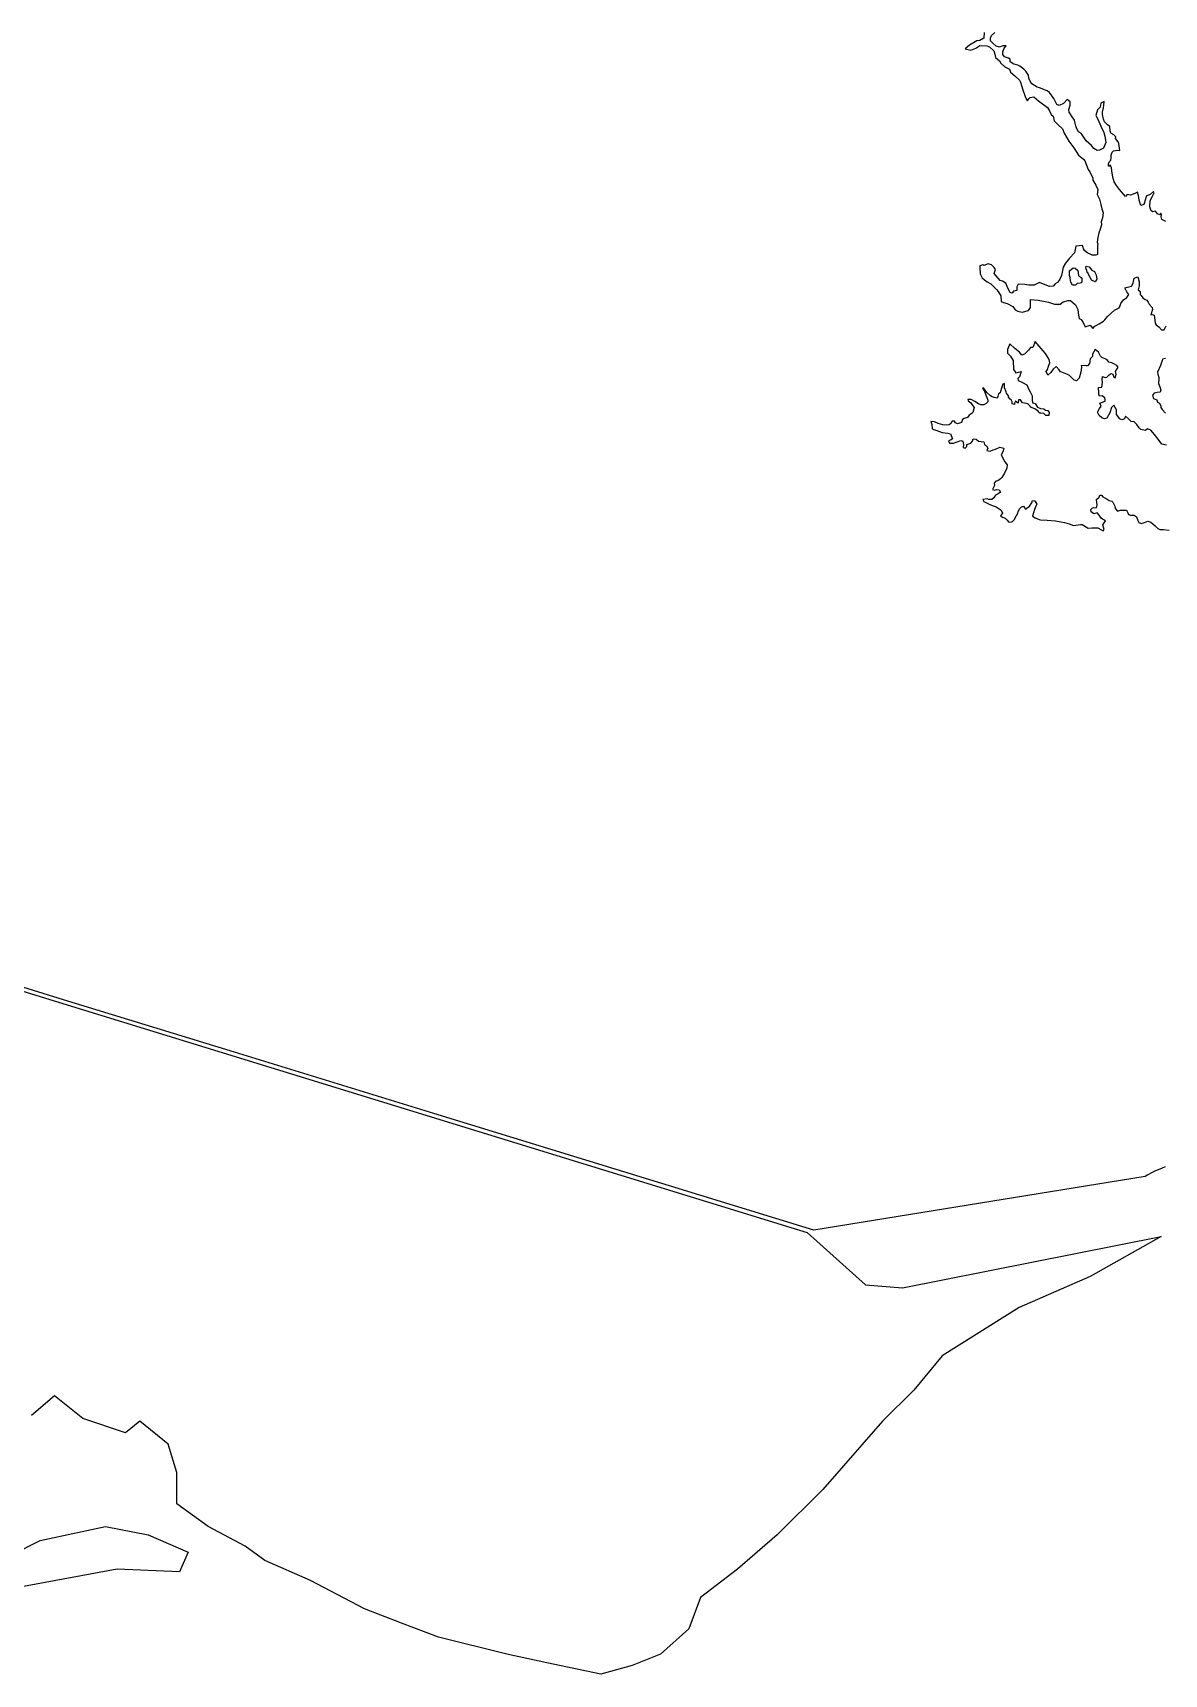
# Model space of a CAD drawing. Header units: inches. Extents: x 33.9 to 41.9, y -4.8 to 5.4.
# Drawn here: x 40.4924 to 40.741, y -2.5645 to -2.2037 of the extents above; entities that cross this region are included whole.
import ezdxf

# ---------------------------------------------------------------- set-up
doc = ezdxf.new("R2010")
doc.units = ezdxf.units.IN
doc.header["$MEASUREMENT"] = 0
doc.layers.add('Counties', color=7, linetype='Continuous')

msp = doc.modelspace()

# ---------------------------------------------------------------- linework, layer by layer
at = {"layer": 'Counties'}
for points in [[(40.70143, -2.20366), (40.70135, -2.20486), (40.70047, -2.20535), (40.69983, -2.20546), (40.69822, -2.20639), (40.69726, -2.20725), (40.69848, -2.20749), (40.69959, -2.20709), (40.70047, -2.2065), (40.70202, -2.20659), (40.7026, -2.20677), (40.70353, -2.20767), (40.7038, -2.20842), (40.70389, -2.2091), (40.70477, -2.20987), (40.70511, -2.21036), (40.70598, -2.21114), (40.707, -2.21168), (40.7072, -2.21237), (40.70814, -2.21312), (40.70918, -2.21413), (40.70943, -2.21454), (40.7099, -2.21621), (40.71046, -2.21771), (40.71084, -2.21865), (40.71129, -2.21812), (40.71156, -2.21788), (40.71237, -2.21779), (40.71336, -2.21863), (40.71538, -2.22012), (40.71578, -2.22083), (40.71612, -2.22167), (40.71656, -2.22204), (40.7168, -2.22303), (40.71764, -2.22387), (40.71863, -2.22483), (40.71904, -2.22577), (40.72002, -2.22749), (40.72111, -2.22901), (40.72214, -2.23058), (40.72323, -2.23146), (40.72357, -2.23187), (40.72428, -2.23375), (40.72461, -2.23424), (40.72528, -2.23563), (40.72534, -2.23609), (40.726, -2.23721), (40.72644, -2.23816), (40.72625, -2.23926), (40.72674, -2.24028), (40.72705, -2.24146), (40.7273, -2.24242), (40.72756, -2.24323), (40.72745, -2.24437), (40.72714, -2.24524), (40.72719, -2.24591), (40.72695, -2.24688), (40.72665, -2.24766), (40.72639, -2.24866), (40.72628, -2.24969), (40.72639, -2.25009), (40.7263, -2.25043), (40.72632, -2.25111), (40.72636, -2.25212), (40.72632, -2.25242), (40.72598, -2.25258), (40.72564, -2.25257), (40.72514, -2.25254), (40.72471, -2.25232), (40.72423, -2.2521), (40.72392, -2.25194), (40.72349, -2.25153), (40.72323, -2.25116), (40.72317, -2.25089), (40.72305, -2.25043), (40.72159, -2.25062), (40.72127, -2.25205), (40.72021, -2.25324), (40.71933, -2.25431), (40.71881, -2.25523), (40.71844, -2.25705), (40.71808, -2.25787), (40.71757, -2.25856), (40.71705, -2.25889), (40.71657, -2.25936), (40.71576, -2.25949), (40.71413, -2.25877), (40.71358, -2.25861), (40.71243, -2.25918), (40.71125, -2.25915), (40.71036, -2.259), (40.70891, -2.25891), (40.70863, -2.25955), (40.7086, -2.26035), (40.70786, -2.26048), (40.70756, -2.26092), (40.70715, -2.26075), (40.70661, -2.25981), (40.70619, -2.25872), (40.70545, -2.25828), (40.70491, -2.25815), (40.70362, -2.25657), (40.70395, -2.2557), (40.70366, -2.25527), (40.70305, -2.25473), (40.7023, -2.25444), (40.70139, -2.25483), (40.70111, -2.2547), (40.70051, -2.25488), (40.70045, -2.25529), (40.70057, -2.25668), (40.70097, -2.25757), (40.70147, -2.25799), (40.70212, -2.25842), (40.70286, -2.25886), (40.70355, -2.25954), (40.70411, -2.2601), (40.70452, -2.26053), (40.70508, -2.26148), (40.70517, -2.26274), (40.70571, -2.26298), (40.70651, -2.26321), (40.70775, -2.26386), (40.70823, -2.26461), (40.7088, -2.26491), (40.70979, -2.26508), (40.71116, -2.26471), (40.7116, -2.26404), (40.71161, -2.26229), (40.7133, -2.26245), (40.71443, -2.26268), (40.71554, -2.26292), (40.71686, -2.26336), (40.7181, -2.26337), (40.71877, -2.26281), (40.71986, -2.26255), (40.72042, -2.26257), (40.72149, -2.26347), (40.72204, -2.26449), (40.72213, -2.26573), (40.7223, -2.26652), (40.72277, -2.26668), (40.72318, -2.26735), (40.72363, -2.26829), (40.7247, -2.26799), (40.72531, -2.26868), (40.72577, -2.26815), (40.72668, -2.26765), (40.72766, -2.26705), (40.72791, -2.26676), (40.72854, -2.26607), (40.73008, -2.26469), (40.73107, -2.26416), (40.7313, -2.2636), (40.73144, -2.26317), (40.73203, -2.26239), (40.73279, -2.26191), (40.7332, -2.26119), (40.73277, -2.26065), (40.73235, -2.25978), (40.73383, -2.2594), (40.7342, -2.25869), (40.73438, -2.25762), (40.7352, -2.25734), (40.7355, -2.2584), (40.73548, -2.2593), (40.73525, -2.26017), (40.73571, -2.26057), (40.73573, -2.26121), (40.73589, -2.26142), (40.73631, -2.26192), (40.73679, -2.26232), (40.73718, -2.26248), (40.73749, -2.26291), (40.73771, -2.26331), (40.73833, -2.26407), (40.73838, -2.26452), (40.73808, -2.26569), (40.73844, -2.26561), (40.73876, -2.26578), (40.73886, -2.26628), (40.73899, -2.26752), (40.73919, -2.26789), (40.73982, -2.26832), (40.7404, -2.269), (40.74096, -2.269), (40.74145, -2.26812)], [(40.70143, -2.20366), (40.70135, -2.20486), (40.70047, -2.20535), (40.69983, -2.20546), (40.69822, -2.20639), (40.69726, -2.20725), (40.69848, -2.20749), (40.69959, -2.20709), (40.70047, -2.2065), (40.70202, -2.20659), (40.7026, -2.20677), (40.70353, -2.20767), (40.7038, -2.20842), (40.70389, -2.2091), (40.70477, -2.20987), (40.70511, -2.21036), (40.70598, -2.21114), (40.707, -2.21168), (40.7072, -2.21237), (40.70814, -2.21312), (40.70918, -2.21413), (40.70943, -2.21454), (40.7099, -2.21621), (40.71046, -2.21771), (40.71084, -2.21865), (40.71129, -2.21812), (40.71156, -2.21788), (40.71237, -2.21779), (40.71336, -2.21863), (40.71538, -2.22012), (40.71578, -2.22083), (40.71612, -2.22167), (40.71656, -2.22204), (40.7168, -2.22303), (40.71764, -2.22387), (40.71863, -2.22483), (40.71904, -2.22577), (40.72002, -2.22749), (40.72111, -2.22901), (40.72214, -2.23058), (40.72323, -2.23146), (40.72357, -2.23187), (40.72428, -2.23375), (40.72461, -2.23424), (40.72528, -2.23563), (40.72534, -2.23609), (40.726, -2.23721), (40.72644, -2.23816), (40.72625, -2.23926), (40.72674, -2.24028), (40.72705, -2.24146), (40.7273, -2.24242), (40.72756, -2.24323), (40.72745, -2.24437), (40.72714, -2.24524), (40.72719, -2.24591), (40.72695, -2.24688), (40.72665, -2.24766), (40.72639, -2.24866), (40.72628, -2.24969), (40.72639, -2.25009), (40.7263, -2.25043), (40.72632, -2.25111), (40.72636, -2.25212), (40.72632, -2.25242), (40.72598, -2.25258), (40.72564, -2.25257), (40.72514, -2.25254), (40.72471, -2.25232), (40.72423, -2.2521), (40.72392, -2.25194), (40.72349, -2.25153), (40.72323, -2.25116), (40.72317, -2.25089), (40.72305, -2.25043), (40.72159, -2.25062), (40.72127, -2.25205), (40.72021, -2.25324), (40.71933, -2.25431), (40.71881, -2.25523), (40.71844, -2.25705), (40.71808, -2.25787), (40.71757, -2.25856), (40.71705, -2.25889), (40.71657, -2.25936), (40.71576, -2.25949), (40.71413, -2.25877), (40.71358, -2.25861), (40.71243, -2.25918), (40.71125, -2.25915), (40.71036, -2.259), (40.70891, -2.25891), (40.70863, -2.25955), (40.7086, -2.26035), (40.70786, -2.26048), (40.70756, -2.26092), (40.70715, -2.26075), (40.70661, -2.25981), (40.70619, -2.25872), (40.70545, -2.25828), (40.70491, -2.25815), (40.70362, -2.25657), (40.70395, -2.2557), (40.70366, -2.25527), (40.70305, -2.25473), (40.7023, -2.25444), (40.70139, -2.25483), (40.70111, -2.2547), (40.70051, -2.25488), (40.70045, -2.25529), (40.70057, -2.25668), (40.70097, -2.25757), (40.70147, -2.25799), (40.70212, -2.25842), (40.70286, -2.25886), (40.70355, -2.25954), (40.70411, -2.2601), (40.70452, -2.26053), (40.70508, -2.26148), (40.70517, -2.26274), (40.70571, -2.26298), (40.70651, -2.26321), (40.70775, -2.26386), (40.70823, -2.26461), (40.7088, -2.26491), (40.70979, -2.26508), (40.71116, -2.26471), (40.7116, -2.26404), (40.71161, -2.26229), (40.7133, -2.26245), (40.71443, -2.26268), (40.71554, -2.26292), (40.71686, -2.26336), (40.7181, -2.26337), (40.71877, -2.26281), (40.71986, -2.26255), (40.72042, -2.26257), (40.72149, -2.26347), (40.72204, -2.26449), (40.72213, -2.26573), (40.7223, -2.26652), (40.72277, -2.26668), (40.72318, -2.26735), (40.72363, -2.26829), (40.7247, -2.26799), (40.72531, -2.26868), (40.72577, -2.26815), (40.72668, -2.26765), (40.72766, -2.26705), (40.72791, -2.26676), (40.72854, -2.26607), (40.73008, -2.26469), (40.73107, -2.26416), (40.7313, -2.2636), (40.73144, -2.26317), (40.73203, -2.26239), (40.73279, -2.26191), (40.7332, -2.26119), (40.73277, -2.26065), (40.73235, -2.25978), (40.73383, -2.2594), (40.7342, -2.25869), (40.73438, -2.25762), (40.7352, -2.25734), (40.7355, -2.2584), (40.73548, -2.2593), (40.73525, -2.26017), (40.73571, -2.26057), (40.73573, -2.26121), (40.73589, -2.26142), (40.73631, -2.26192), (40.73679, -2.26232), (40.73718, -2.26248), (40.73749, -2.26291), (40.73771, -2.26331), (40.73833, -2.26407), (40.73838, -2.26452), (40.73808, -2.26569), (40.73844, -2.26561), (40.73876, -2.26578), (40.73886, -2.26628), (40.73899, -2.26752), (40.73919, -2.26789), (40.73982, -2.26832), (40.7404, -2.269), (40.74096, -2.269), (40.74145, -2.26812)], [(40.74137, -2.24516), (40.7405, -2.24476), (40.74029, -2.24411), (40.74043, -2.24366), (40.74026, -2.24335), (40.74003, -2.24369), (40.73953, -2.24348), (40.73908, -2.24291), (40.73846, -2.24308), (40.73812, -2.2428), (40.73783, -2.24196), (40.73794, -2.24058), (40.73833, -2.23975), (40.73876, -2.23884), (40.73861, -2.23858), (40.73787, -2.23926), (40.73705, -2.23961), (40.7369, -2.24029), (40.73654, -2.24147), (40.73586, -2.24165), (40.73545, -2.24047), (40.73532, -2.23948), (40.73509, -2.23872), (40.73452, -2.23901), (40.73361, -2.23935), (40.73284, -2.23924), (40.73248, -2.23965), (40.73114, -2.23816), (40.73047, -2.23726), (40.73, -2.23646), (40.72969, -2.23539), (40.72951, -2.23402), (40.72941, -2.23334), (40.72912, -2.23274), (40.72907, -2.233), (40.72878, -2.23303), (40.72877, -2.23253), (40.72894, -2.23201), (40.72927, -2.23167), (40.72931, -2.23117), (40.72934, -2.23057), (40.72956, -2.22993), (40.72988, -2.22961), (40.73032, -2.22959), (40.73068, -2.22952), (40.73121, -2.22959), (40.731, -2.22803), (40.73084, -2.22765), (40.7303, -2.22691), (40.73036, -2.22655), (40.72992, -2.2261), (40.72925, -2.22576), (40.72915, -2.22521), (40.72902, -2.22427), (40.7285, -2.22393), (40.72788, -2.22326), (40.72768, -2.22266), (40.72742, -2.22167), (40.72744, -2.22112), (40.72766, -2.22022), (40.72774, -2.21961), (40.72777, -2.21881), (40.72709, -2.21918), (40.7269, -2.22006), (40.72635, -2.22061), (40.72598, -2.2219), (40.72639, -2.22264), (40.72704, -2.22423), (40.72772, -2.22564), (40.72797, -2.22641), (40.72819, -2.22784), (40.72763, -2.22903), (40.72674, -2.2295), (40.72625, -2.22954), (40.72554, -2.22915), (40.72499, -2.22849), (40.72383, -2.22743), (40.7228, -2.22587), (40.72217, -2.22548), (40.72177, -2.22479), (40.72156, -2.22415), (40.72145, -2.22358), (40.72125, -2.22288), (40.72075, -2.22216), (40.72009, -2.22113), (40.72001, -2.22055), (40.72031, -2.21958), (40.7203, -2.21886), (40.7197, -2.21835), (40.71888, -2.21925), (40.71788, -2.21967), (40.71737, -2.21942), (40.71673, -2.21813), (40.71579, -2.21685), (40.71524, -2.21646), (40.71358, -2.21579), (40.71306, -2.21563), (40.71189, -2.21488), (40.7115, -2.2143), (40.71122, -2.21366), (40.71115, -2.21301), (40.71055, -2.21214), (40.71011, -2.21172), (40.70929, -2.21103), (40.70882, -2.21079), (40.70793, -2.21062), (40.70713, -2.21007), (40.70714, -2.20952), (40.70681, -2.20926), (40.70591, -2.20901), (40.70551, -2.20844), (40.70553, -2.20791), (40.7058, -2.20708), (40.70625, -2.20655), (40.70553, -2.20652), (40.70481, -2.20685), (40.70407, -2.2066), (40.70341, -2.20602), (40.7028, -2.20543), (40.7028, -2.20489), (40.70301, -2.2043), (40.70375, -2.2036)], [(40.74137, -2.24516), (40.7405, -2.24476), (40.74029, -2.24411), (40.74043, -2.24366), (40.74026, -2.24335), (40.74003, -2.24369), (40.73953, -2.24348), (40.73908, -2.24291), (40.73846, -2.24308), (40.73812, -2.2428), (40.73783, -2.24196), (40.73794, -2.24058), (40.73833, -2.23975), (40.73876, -2.23884), (40.73861, -2.23858), (40.73787, -2.23926), (40.73705, -2.23961), (40.7369, -2.24029), (40.73654, -2.24147), (40.73586, -2.24165), (40.73545, -2.24047), (40.73532, -2.23948), (40.73509, -2.23872), (40.73452, -2.23901), (40.73361, -2.23935), (40.73284, -2.23924), (40.73248, -2.23965), (40.73114, -2.23816), (40.73047, -2.23726), (40.73, -2.23646), (40.72969, -2.23539), (40.72951, -2.23402), (40.72941, -2.23334), (40.72912, -2.23274), (40.72907, -2.233), (40.72878, -2.23303), (40.72877, -2.23253), (40.72894, -2.23201), (40.72927, -2.23167), (40.72931, -2.23117), (40.72934, -2.23057), (40.72956, -2.22993), (40.72988, -2.22961), (40.73032, -2.22959), (40.73068, -2.22952), (40.73121, -2.22959), (40.731, -2.22803), (40.73084, -2.22765), (40.7303, -2.22691), (40.73036, -2.22655), (40.72992, -2.2261), (40.72925, -2.22576), (40.72915, -2.22521), (40.72902, -2.22427), (40.7285, -2.22393), (40.72788, -2.22326), (40.72768, -2.22266), (40.72742, -2.22167), (40.72744, -2.22112), (40.72766, -2.22022), (40.72774, -2.21961), (40.72777, -2.21881), (40.72709, -2.21918), (40.7269, -2.22006), (40.72635, -2.22061), (40.72598, -2.2219), (40.72639, -2.22264), (40.72704, -2.22423), (40.72772, -2.22564), (40.72797, -2.22641), (40.72819, -2.22784), (40.72763, -2.22903), (40.72674, -2.2295), (40.72625, -2.22954), (40.72554, -2.22915), (40.72499, -2.22849), (40.72383, -2.22743), (40.7228, -2.22587), (40.72217, -2.22548), (40.72177, -2.22479), (40.72156, -2.22415), (40.72145, -2.22358), (40.72125, -2.22288), (40.72075, -2.22216), (40.72009, -2.22113), (40.72001, -2.22055), (40.72031, -2.21958), (40.7203, -2.21886), (40.7197, -2.21835), (40.71888, -2.21925), (40.71788, -2.21967), (40.71737, -2.21942), (40.71673, -2.21813), (40.71579, -2.21685), (40.71524, -2.21646), (40.71358, -2.21579), (40.71306, -2.21563), (40.71189, -2.21488), (40.7115, -2.2143), (40.71122, -2.21366), (40.71115, -2.21301), (40.71055, -2.21214), (40.71011, -2.21172), (40.70929, -2.21103), (40.70882, -2.21079), (40.70793, -2.21062), (40.70713, -2.21007), (40.70714, -2.20952), (40.70681, -2.20926), (40.70591, -2.20901), (40.70551, -2.20844), (40.70553, -2.20791), (40.7058, -2.20708), (40.70625, -2.20655), (40.70553, -2.20652), (40.70481, -2.20685), (40.70407, -2.2066), (40.70341, -2.20602), (40.7028, -2.20543), (40.7028, -2.20489), (40.70301, -2.2043), (40.70375, -2.2036)], [(40.74146, -2.2943), (40.74045, -2.2941), (40.73966, -2.29305), (40.73885, -2.29202), (40.73802, -2.29104), (40.73734, -2.29073), (40.73687, -2.29111), (40.73583, -2.29091), (40.73547, -2.29056), (40.73497, -2.28983), (40.73439, -2.28922), (40.73373, -2.28916), (40.73342, -2.28885), (40.73316, -2.28856), (40.73248, -2.28794), (40.73224, -2.28852), (40.7317, -2.2888), (40.73124, -2.28853), (40.73054, -2.28758), (40.73052, -2.28656), (40.72994, -2.28555), (40.72943, -2.28603), (40.72903, -2.28722), (40.72837, -2.28843), (40.72785, -2.28854), (40.7273, -2.28831), (40.72668, -2.28783), (40.72632, -2.28707), (40.72674, -2.28625), (40.72714, -2.28573), (40.72682, -2.2851), (40.72744, -2.28489), (40.728, -2.28469), (40.72798, -2.28431), (40.72796, -2.28395), (40.72735, -2.28351), (40.72679, -2.28357), (40.7266, -2.28309), (40.72663, -2.28277), (40.72656, -2.28167), (40.72727, -2.28157), (40.72734, -2.28122), (40.7274, -2.28042), (40.72735, -2.27992), (40.72742, -2.27924), (40.72802, -2.27945), (40.72835, -2.27939), (40.72886, -2.2789), (40.72937, -2.27859), (40.72969, -2.27873), (40.72991, -2.27937), (40.73024, -2.27954), (40.73041, -2.27881), (40.7303, -2.27811), (40.73085, -2.27719), (40.73059, -2.2768), (40.73009, -2.27653), (40.72946, -2.27625), (40.7288, -2.27607), (40.72843, -2.2756), (40.72799, -2.27533), (40.7273, -2.27505), (40.72696, -2.27475), (40.72655, -2.27392), (40.72581, -2.27334), (40.72525, -2.2743), (40.72521, -2.27487), (40.7247, -2.27533), (40.7246, -2.27636), (40.72413, -2.27692), (40.72384, -2.27689), (40.72276, -2.27682), (40.7228, -2.27717), (40.72264, -2.27827), (40.72233, -2.2796), (40.72171, -2.28019), (40.72123, -2.28007), (40.72066, -2.27957), (40.72018, -2.27904), (40.71958, -2.27871), (40.71851, -2.27828), (40.71819, -2.27823), (40.71788, -2.27775), (40.71727, -2.27701), (40.7166, -2.27761), (40.71606, -2.27838), (40.71544, -2.27897), (40.71505, -2.27813), (40.71537, -2.27772), (40.71554, -2.27696), (40.71585, -2.27623), (40.71572, -2.27554), (40.71493, -2.27422), (40.71437, -2.27363), (40.71266, -2.27157), (40.71214, -2.2729), (40.7116, -2.27286), (40.71119, -2.27342), (40.71028, -2.27431), (40.70974, -2.27453), (40.7092, -2.27392), (40.70819, -2.27312), (40.70704, -2.27203), (40.70655, -2.2733), (40.70653, -2.27411), (40.70724, -2.27476), (40.70778, -2.27576), (40.70785, -2.27771), (40.70841, -2.27847), (40.70953, -2.27816), (40.70921, -2.27935), (40.70879, -2.2797), (40.70892, -2.28009), (40.70986, -2.28055), (40.71081, -2.2811), (40.71122, -2.2821), (40.7115, -2.28258), (40.71197, -2.28351), (40.71195, -2.2844), (40.71207, -2.28504), (40.71263, -2.28516), (40.71312, -2.28602), (40.71378, -2.28631), (40.71452, -2.28635), (40.7149, -2.28665), (40.7154, -2.28671), (40.71568, -2.28719), (40.71563, -2.28778), (40.71496, -2.28782), (40.71457, -2.28736), (40.71396, -2.28731), (40.71367, -2.28733), (40.71343, -2.28707), (40.71327, -2.28686), (40.71253, -2.28635), (40.71163, -2.28601), (40.71151, -2.28579), (40.71102, -2.28528), (40.71032, -2.2851), (40.70988, -2.28501), (40.7094, -2.28434), (40.70895, -2.28437), (40.70888, -2.28513), (40.70828, -2.28468), (40.7081, -2.2851), (40.70808, -2.28541), (40.70759, -2.28524), (40.70756, -2.28484), (40.70737, -2.28434), (40.70712, -2.28419), (40.70678, -2.28381), (40.70681, -2.28348), (40.70634, -2.28288), (40.70623, -2.28264), (40.70592, -2.28175), (40.70587, -2.2808), (40.70555, -2.28095), (40.70524, -2.28182), (40.70504, -2.28251), (40.70497, -2.28284), (40.70461, -2.28308), (40.70445, -2.28364), (40.70431, -2.284), (40.70361, -2.28388), (40.70319, -2.28369), (40.70282, -2.28348), (40.70199, -2.28275), (40.70129, -2.28177), (40.70103, -2.28191), (40.70143, -2.28229), (40.70201, -2.28389), (40.70224, -2.28441), (40.7022, -2.28484), (40.70185, -2.28517), (40.70135, -2.28546), (40.70066, -2.2855), (40.7002, -2.28524), (40.6994, -2.28476), (40.69858, -2.2843), (40.69786, -2.28433), (40.69794, -2.28459), (40.69853, -2.28506), (40.69893, -2.28572), (40.69921, -2.28605), (40.69897, -2.28712), (40.69876, -2.28732), (40.69816, -2.28771), (40.69778, -2.28825), (40.69705, -2.28846), (40.69665, -2.28871), (40.69644, -2.28937), (40.69559, -2.28963), (40.69512, -2.2894), (40.69491, -2.28908), (40.69438, -2.28904), (40.6941, -2.28957), (40.69373, -2.28986), (40.69322, -2.28991), (40.69232, -2.28987), (40.69135, -2.28956), (40.69053, -2.28922), (40.68971, -2.28915), (40.68992, -2.28982), (40.68998, -2.29069), (40.69018, -2.29085), (40.69103, -2.29113), (40.69221, -2.29153), (40.69344, -2.29172), (40.69403, -2.29182), (40.69446, -2.29292), (40.69419, -2.29313), (40.69357, -2.2934), (40.69378, -2.29391), (40.69468, -2.29389), (40.69549, -2.29359), (40.69631, -2.29328), (40.69671, -2.29349), (40.69686, -2.29416), (40.69678, -2.29485), (40.69724, -2.29498), (40.6976, -2.29462), (40.69763, -2.29416), (40.69852, -2.29388), (40.69886, -2.29343), (40.699, -2.29294), (40.6997, -2.29299), (40.7002, -2.29349), (40.70075, -2.29351), (40.70132, -2.29364), (40.70149, -2.29417), (40.70192, -2.2945), (40.70225, -2.29502), (40.70204, -2.29552), (40.70274, -2.29566), (40.70339, -2.29539), (40.7039, -2.29519), (40.70488, -2.29478), (40.70577, -2.29497), (40.70563, -2.29555), (40.70515, -2.29651), (40.70529, -2.29673), (40.70596, -2.29802), (40.70645, -2.29868), (40.7064, -2.29932), (40.7063, -2.29956), (40.70592, -2.30048), (40.70566, -2.30085), (40.70533, -2.30148), (40.70498, -2.30176), (40.70446, -2.30215), (40.704, -2.30228), (40.70364, -2.30269), (40.70372, -2.30321), (40.70327, -2.30411), (40.70364, -2.30424), (40.70415, -2.30408), (40.70476, -2.30418), (40.70503, -2.30466), (40.7045, -2.30502), (40.70392, -2.30534), (40.70357, -2.30589), (40.70311, -2.30631), (40.70244, -2.3063), (40.70212, -2.30615), (40.70111, -2.30627), (40.70137, -2.30669), (40.70252, -2.30727), (40.70338, -2.30769), (40.7041, -2.30788), (40.70515, -2.3086), (40.70547, -2.30928), (40.70505, -2.30989), (40.70545, -2.31016), (40.70605, -2.31037), (40.70628, -2.31063), (40.70647, -2.31082), (40.70679, -2.31118), (40.70708, -2.31124), (40.7074, -2.31121), (40.70765, -2.31108), (40.70807, -2.31064), (40.70826, -2.3103), (40.70881, -2.30932), (40.70889, -2.3089), (40.7093, -2.30825), (40.70965, -2.30789), (40.71005, -2.30778), (40.71031, -2.30808), (40.71048, -2.30841), (40.71142, -2.30774), (40.71192, -2.30701), (40.71204, -2.3065), (40.71258, -2.30656), (40.71299, -2.30733), (40.71276, -2.30776), (40.71247, -2.30845), (40.71224, -2.30923), (40.71208, -2.30995), (40.71266, -2.31029), (40.7135, -2.31064), (40.71384, -2.31077), (40.7153, -2.3108), (40.71707, -2.31096), (40.71828, -2.31118), (40.71906, -2.31131), (40.72013, -2.31165), (40.72106, -2.31201), (40.72259, -2.3118), (40.72293, -2.31181), (40.72425, -2.31259), (40.72512, -2.31249), (40.7264, -2.3125), (40.72759, -2.31316), (40.72776, -2.31284), (40.72748, -2.31187), (40.72777, -2.31141), (40.72808, -2.311), (40.72786, -2.31079), (40.72745, -2.31063), (40.72713, -2.31038), (40.72672, -2.30971), (40.72626, -2.30923), (40.72578, -2.30938), (40.72553, -2.3094), (40.72492, -2.30897), (40.7249, -2.30848), (40.72517, -2.30815), (40.72556, -2.30804), (40.72605, -2.30811), (40.72618, -2.30781), (40.72623, -2.30744), (40.72619, -2.30696), (40.72614, -2.30629), (40.72668, -2.30576), (40.72681, -2.30535), (40.72722, -2.30535), (40.72752, -2.30568), (40.72846, -2.30624), (40.72892, -2.30649), (40.72945, -2.30668), (40.7297, -2.30688), (40.73017, -2.30772), (40.7302, -2.30827), (40.7307, -2.30881), (40.73136, -2.30862), (40.73268, -2.30859), (40.73302, -2.30921), (40.73316, -2.3096), (40.73356, -2.30971), (40.73391, -2.30972), (40.73441, -2.30974), (40.73487, -2.31012), (40.73519, -2.31091), (40.73543, -2.31137), (40.7359, -2.31152), (40.73665, -2.31135), (40.73736, -2.31101), (40.73807, -2.31125), (40.73899, -2.31205), (40.73956, -2.31266), (40.74004, -2.31288), (40.7408, -2.31289), (40.74209, -2.31305)], [(40.74146, -2.2943), (40.74045, -2.2941), (40.73966, -2.29305), (40.73885, -2.29202), (40.73802, -2.29104), (40.73734, -2.29073), (40.73687, -2.29111), (40.73583, -2.29091), (40.73547, -2.29056), (40.73497, -2.28983), (40.73439, -2.28922), (40.73373, -2.28916), (40.73342, -2.28885), (40.73316, -2.28856), (40.73248, -2.28794), (40.73224, -2.28852), (40.7317, -2.2888), (40.73124, -2.28853), (40.73054, -2.28758), (40.73052, -2.28656), (40.72994, -2.28555), (40.72943, -2.28603), (40.72903, -2.28722), (40.72837, -2.28843), (40.72785, -2.28854), (40.7273, -2.28831), (40.72668, -2.28783), (40.72632, -2.28707), (40.72674, -2.28625), (40.72714, -2.28573), (40.72682, -2.2851), (40.72744, -2.28489), (40.728, -2.28469), (40.72798, -2.28431), (40.72796, -2.28395), (40.72735, -2.28351), (40.72679, -2.28357), (40.7266, -2.28309), (40.72663, -2.28277), (40.72656, -2.28167), (40.72727, -2.28157), (40.72734, -2.28122), (40.7274, -2.28042), (40.72735, -2.27992), (40.72742, -2.27924), (40.72802, -2.27945), (40.72835, -2.27939), (40.72886, -2.2789), (40.72937, -2.27859), (40.72969, -2.27873), (40.72991, -2.27937), (40.73024, -2.27954), (40.73041, -2.27881), (40.7303, -2.27811), (40.73085, -2.27719), (40.73059, -2.2768), (40.73009, -2.27653), (40.72946, -2.27625), (40.7288, -2.27607), (40.72843, -2.2756), (40.72799, -2.27533), (40.7273, -2.27505), (40.72696, -2.27475), (40.72655, -2.27392), (40.72581, -2.27334), (40.72525, -2.2743), (40.72521, -2.27487), (40.7247, -2.27533), (40.7246, -2.27636), (40.72413, -2.27692), (40.72384, -2.27689), (40.72276, -2.27682), (40.7228, -2.27717), (40.72264, -2.27827), (40.72233, -2.2796), (40.72171, -2.28019), (40.72123, -2.28007), (40.72066, -2.27957), (40.72018, -2.27904), (40.71958, -2.27871), (40.71851, -2.27828), (40.71819, -2.27823), (40.71788, -2.27775), (40.71727, -2.27701), (40.7166, -2.27761), (40.71606, -2.27838), (40.71544, -2.27897), (40.71505, -2.27813), (40.71537, -2.27772), (40.71554, -2.27696), (40.71585, -2.27623), (40.71572, -2.27554), (40.71493, -2.27422), (40.71437, -2.27363), (40.71266, -2.27157), (40.71214, -2.2729), (40.7116, -2.27286), (40.71119, -2.27342), (40.71028, -2.27431), (40.70974, -2.27453), (40.7092, -2.27392), (40.70819, -2.27312), (40.70704, -2.27203), (40.70655, -2.2733), (40.70653, -2.27411), (40.70724, -2.27476), (40.70778, -2.27576), (40.70785, -2.27771), (40.70841, -2.27847), (40.70953, -2.27816), (40.70921, -2.27935), (40.70879, -2.2797), (40.70892, -2.28009), (40.70986, -2.28055), (40.71081, -2.2811), (40.71122, -2.2821), (40.7115, -2.28258), (40.71197, -2.28351), (40.71195, -2.2844), (40.71207, -2.28504), (40.71263, -2.28516), (40.71312, -2.28602), (40.71378, -2.28631), (40.71452, -2.28635), (40.7149, -2.28665), (40.7154, -2.28671), (40.71568, -2.28719), (40.71563, -2.28778), (40.71496, -2.28782), (40.71457, -2.28736), (40.71396, -2.28731), (40.71367, -2.28733), (40.71343, -2.28707), (40.71327, -2.28686), (40.71253, -2.28635), (40.71163, -2.28601), (40.71151, -2.28579), (40.71102, -2.28528), (40.71032, -2.2851), (40.70988, -2.28501), (40.7094, -2.28434), (40.70895, -2.28437), (40.70888, -2.28513), (40.70828, -2.28468), (40.7081, -2.2851), (40.70808, -2.28541), (40.70759, -2.28524), (40.70756, -2.28484), (40.70737, -2.28434), (40.70712, -2.28419), (40.70678, -2.28381), (40.70681, -2.28348), (40.70634, -2.28288), (40.70623, -2.28264), (40.70592, -2.28175), (40.70587, -2.2808), (40.70555, -2.28095), (40.70524, -2.28182), (40.70504, -2.28251), (40.70497, -2.28284), (40.70461, -2.28308), (40.70445, -2.28364), (40.70431, -2.284), (40.70361, -2.28388), (40.70319, -2.28369), (40.70282, -2.28348), (40.70199, -2.28275), (40.70129, -2.28177), (40.70103, -2.28191), (40.70143, -2.28229), (40.70201, -2.28389), (40.70224, -2.28441), (40.7022, -2.28484), (40.70185, -2.28517), (40.70135, -2.28546), (40.70066, -2.2855), (40.7002, -2.28524), (40.6994, -2.28476), (40.69858, -2.2843), (40.69786, -2.28433), (40.69794, -2.28459), (40.69853, -2.28506), (40.69893, -2.28572), (40.69921, -2.28605), (40.69897, -2.28712), (40.69876, -2.28732), (40.69816, -2.28771), (40.69778, -2.28825), (40.69705, -2.28846), (40.69665, -2.28871), (40.69644, -2.28937), (40.69559, -2.28963), (40.69512, -2.2894), (40.69491, -2.28908), (40.69438, -2.28904), (40.6941, -2.28957), (40.69373, -2.28986), (40.69322, -2.28991), (40.69232, -2.28987), (40.69135, -2.28956), (40.69053, -2.28922), (40.68971, -2.28915), (40.68992, -2.28982), (40.68998, -2.29069), (40.69018, -2.29085), (40.69103, -2.29113), (40.69221, -2.29153), (40.69344, -2.29172), (40.69403, -2.29182), (40.69446, -2.29292), (40.69419, -2.29313), (40.69357, -2.2934), (40.69378, -2.29391), (40.69468, -2.29389), (40.69549, -2.29359), (40.69631, -2.29328), (40.69671, -2.29349), (40.69686, -2.29416), (40.69678, -2.29485), (40.69724, -2.29498), (40.6976, -2.29462), (40.69763, -2.29416), (40.69852, -2.29388), (40.69886, -2.29343), (40.699, -2.29294), (40.6997, -2.29299), (40.7002, -2.29349), (40.70075, -2.29351), (40.70132, -2.29364), (40.70149, -2.29417), (40.70192, -2.2945), (40.70225, -2.29502), (40.70204, -2.29552), (40.70274, -2.29566), (40.70339, -2.29539), (40.7039, -2.29519), (40.70488, -2.29478), (40.70577, -2.29497), (40.70563, -2.29555), (40.70515, -2.29651), (40.70529, -2.29673), (40.70596, -2.29802), (40.70645, -2.29868), (40.7064, -2.29932), (40.7063, -2.29956), (40.70592, -2.30048), (40.70566, -2.30085), (40.70533, -2.30148), (40.70498, -2.30176), (40.70446, -2.30215), (40.704, -2.30228), (40.70364, -2.30269), (40.70372, -2.30321), (40.70327, -2.30411), (40.70364, -2.30424), (40.70415, -2.30408), (40.70476, -2.30418), (40.70503, -2.30466), (40.7045, -2.30502), (40.70392, -2.30534), (40.70357, -2.30589), (40.70311, -2.30631), (40.70244, -2.3063), (40.70212, -2.30615), (40.70111, -2.30627), (40.70137, -2.30669), (40.70252, -2.30727), (40.70338, -2.30769), (40.7041, -2.30788), (40.70515, -2.3086), (40.70547, -2.30928), (40.70505, -2.30989), (40.70545, -2.31016), (40.70605, -2.31037), (40.70628, -2.31063), (40.70647, -2.31082), (40.70679, -2.31118), (40.70708, -2.31124), (40.7074, -2.31121), (40.70765, -2.31108), (40.70807, -2.31064), (40.70826, -2.3103), (40.70881, -2.30932), (40.70889, -2.3089), (40.7093, -2.30825), (40.70965, -2.30789), (40.71005, -2.30778), (40.71031, -2.30808), (40.71048, -2.30841), (40.71142, -2.30774), (40.71192, -2.30701), (40.71204, -2.3065), (40.71258, -2.30656), (40.71299, -2.30733), (40.71276, -2.30776), (40.71247, -2.30845), (40.71224, -2.30923), (40.71208, -2.30995), (40.71266, -2.31029), (40.7135, -2.31064), (40.71384, -2.31077), (40.7153, -2.3108), (40.71707, -2.31096), (40.71828, -2.31118), (40.71906, -2.31131), (40.72013, -2.31165), (40.72106, -2.31201), (40.72259, -2.3118), (40.72293, -2.31181), (40.72425, -2.31259), (40.72512, -2.31249), (40.7264, -2.3125), (40.72759, -2.31316), (40.72776, -2.31284), (40.72748, -2.31187), (40.72777, -2.31141), (40.72808, -2.311), (40.72786, -2.31079), (40.72745, -2.31063), (40.72713, -2.31038), (40.72672, -2.30971), (40.72626, -2.30923), (40.72578, -2.30938), (40.72553, -2.3094), (40.72492, -2.30897), (40.7249, -2.30848), (40.72517, -2.30815), (40.72556, -2.30804), (40.72605, -2.30811), (40.72618, -2.30781), (40.72623, -2.30744), (40.72619, -2.30696), (40.72614, -2.30629), (40.72668, -2.30576), (40.72681, -2.30535), (40.72722, -2.30535), (40.72752, -2.30568), (40.72846, -2.30624), (40.72892, -2.30649), (40.72945, -2.30668), (40.7297, -2.30688), (40.73017, -2.30772), (40.7302, -2.30827), (40.7307, -2.30881), (40.73136, -2.30862), (40.73268, -2.30859), (40.73302, -2.30921), (40.73316, -2.3096), (40.73356, -2.30971), (40.73391, -2.30972), (40.73441, -2.30974), (40.73487, -2.31012), (40.73519, -2.31091), (40.73543, -2.31137), (40.7359, -2.31152), (40.73665, -2.31135), (40.73736, -2.31101), (40.73807, -2.31125), (40.73899, -2.31205), (40.73956, -2.31266), (40.74004, -2.31288), (40.7408, -2.31289), (40.74209, -2.31305)], [(40.7413, -2.27531), (40.74065, -2.27545), (40.74053, -2.27573), (40.74019, -2.27683), (40.73954, -2.27828), (40.73958, -2.27875), (40.73981, -2.27943), (40.73978, -2.27986), (40.73974, -2.28076), (40.74002, -2.28152), (40.74026, -2.28217), (40.74007, -2.28267), (40.73943, -2.28273), (40.73881, -2.28287), (40.73839, -2.28332), (40.73863, -2.28407), (40.73897, -2.28425), (40.73936, -2.28438), (40.73954, -2.28491), (40.73996, -2.2851), (40.74022, -2.28573), (40.74028, -2.28606), (40.74056, -2.28651), (40.74127, -2.28728)], [(40.7413, -2.27531), (40.74065, -2.27545), (40.74053, -2.27573), (40.74019, -2.27683), (40.73954, -2.27828), (40.73958, -2.27875), (40.73981, -2.27943), (40.73978, -2.27986), (40.73974, -2.28076), (40.74002, -2.28152), (40.74026, -2.28217), (40.74007, -2.28267), (40.73943, -2.28273), (40.73881, -2.28287), (40.73839, -2.28332), (40.73863, -2.28407), (40.73897, -2.28425), (40.73936, -2.28438), (40.73954, -2.28491), (40.73996, -2.2851), (40.74022, -2.28573), (40.74028, -2.28606), (40.74056, -2.28651), (40.74127, -2.28728)], [(40.44246, -2.39964), (40.4999, -2.41733), (40.66253, -2.46738), (40.67532, -2.47893), (40.68345, -2.47956), (40.74035, -2.46831), (40.72472, -2.47706), (40.70909, -2.48393), (40.6922, -2.49455), (40.68595, -2.50204), (40.67907, -2.50891), (40.66595, -2.5239), (40.65594, -2.53389), (40.64719, -2.54139), (40.63906, -2.54763), (40.63656, -2.5545), (40.63031, -2.56012), (40.62405, -2.56262), (40.61718, -2.56449), (40.6053, -2.562), (40.59654, -2.56012), (40.58154, -2.55638), (40.57341, -2.55325), (40.56528, -2.55013), (40.5534, -2.54388), (40.5434, -2.53951), (40.53902, -2.53639), (40.5309, -2.53202), (40.52402, -2.52702), (40.52402, -2.52015), (40.52214, -2.51391), (40.51589, -2.50891), (40.51276, -2.51141), (40.50339, -2.50828), (40.49713, -2.50329), (40.49213, -2.50766)], [(40.44246, -2.39964), (40.4999, -2.41733), (40.66253, -2.46738), (40.67532, -2.47893), (40.68345, -2.47956), (40.74035, -2.46831), (40.72472, -2.47706), (40.70909, -2.48393), (40.6922, -2.49455), (40.68595, -2.50204), (40.67907, -2.50891), (40.66595, -2.5239), (40.65594, -2.53389), (40.64719, -2.54139), (40.63906, -2.54763), (40.63656, -2.5545), (40.63031, -2.56012), (40.62405, -2.56262), (40.61718, -2.56449), (40.6053, -2.562), (40.59654, -2.56012), (40.58154, -2.55638), (40.57341, -2.55325), (40.56528, -2.55013), (40.5534, -2.54388), (40.5434, -2.53951), (40.53902, -2.53639), (40.5309, -2.53202), (40.52402, -2.52702), (40.52402, -2.52015), (40.52214, -2.51391), (40.51589, -2.50891), (40.51276, -2.51141), (40.50339, -2.50828), (40.49713, -2.50329), (40.49213, -2.50766)], [(40.7412, -2.45299), (40.74054, -2.45324), (40.73892, -2.45392), (40.73851, -2.45413), (40.73816, -2.45431), (40.73738, -2.45476), (40.7368, -2.4551), (40.66403, -2.46688), (40.58051, -2.44125), (40.53671, -2.42778), (40.50006, -2.41652), (40.49586, -2.41522), (40.47361, -2.40837)], [(40.7412, -2.45299), (40.74054, -2.45324), (40.73892, -2.45392), (40.73851, -2.45413), (40.73816, -2.45431), (40.73738, -2.45476), (40.7368, -2.4551), (40.66403, -2.46688), (40.58051, -2.44125), (40.53671, -2.42778), (40.50006, -2.41652), (40.49586, -2.41522), (40.47361, -2.40837)], [(40.48775, -2.53826), (40.49401, -2.53514), (40.50839, -2.53202), (40.51776, -2.53389), (40.52652, -2.53764), (40.52464, -2.54201), (40.51089, -2.54139), (40.46024, -2.55076)], [(40.48775, -2.53826), (40.49401, -2.53514), (40.50839, -2.53202), (40.51776, -2.53389), (40.52652, -2.53764), (40.52464, -2.54201), (40.51089, -2.54139), (40.46024, -2.55076)]]:
    msp.add_lwpolyline(points, dxfattribs=at)
for points in [[(40.72566, -2.25619), (40.72599, -2.25677), (40.72613, -2.2573), (40.72617, -2.25784), (40.72579, -2.25843), (40.72504, -2.25805), (40.72492, -2.25782), (40.72466, -2.25735), (40.72434, -2.25682), (40.72422, -2.25637), (40.72409, -2.25637), (40.72397, -2.25596), (40.72375, -2.25545), (40.72386, -2.25496), (40.72452, -2.25515), (40.72506, -2.25584)], [(40.72566, -2.25619), (40.72599, -2.25677), (40.72613, -2.2573), (40.72617, -2.25784), (40.72579, -2.25843), (40.72504, -2.25805), (40.72492, -2.25782), (40.72466, -2.25735), (40.72434, -2.25682), (40.72422, -2.25637), (40.72409, -2.25637), (40.72397, -2.25596), (40.72375, -2.25545), (40.72386, -2.25496), (40.72452, -2.25515), (40.72506, -2.25584)], [(40.72188, -2.25881), (40.72151, -2.25915), (40.72084, -2.25914), (40.72048, -2.2585), (40.72039, -2.25821), (40.72032, -2.25751), (40.72018, -2.25703), (40.72016, -2.25627), (40.72016, -2.25598), (40.72101, -2.25535), (40.72143, -2.25542), (40.722, -2.25591), (40.72215, -2.25706), (40.7223, -2.25718), (40.72277, -2.25748), (40.72286, -2.25772), (40.72291, -2.25831), (40.72284, -2.25863), (40.72249, -2.25871)], [(40.72188, -2.25881), (40.72151, -2.25915), (40.72084, -2.25914), (40.72048, -2.2585), (40.72039, -2.25821), (40.72032, -2.25751), (40.72018, -2.25703), (40.72016, -2.25627), (40.72016, -2.25598), (40.72101, -2.25535), (40.72143, -2.25542), (40.722, -2.25591), (40.72215, -2.25706), (40.7223, -2.25718), (40.72277, -2.25748), (40.72286, -2.25772), (40.72291, -2.25831), (40.72284, -2.25863), (40.72249, -2.25871)]]:
    msp.add_lwpolyline(points, close=True, dxfattribs=at)

doc.saveas('drawing.dxf')
